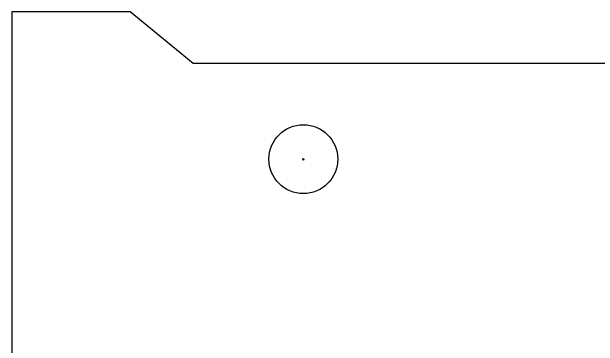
# Model space of a CAD drawing. Extents: x -120528 to -38681, y -40362 to 40632.
# Drawn here: x -65311 to -64458, y -37165 to -36679 of the extents above; entities that cross this region are included whole.
import ezdxf

# ---------------------------------------------------------------- set-up
doc = ezdxf.new("R2010")
doc.units = 0
doc.header["$PDMODE"] = 35
doc.layers.get('0').update_dxf_attribs({"linetype": 'CONTINUOUS'})

msp = doc.modelspace()

# ---------------------------------------------------------------- linework, layer by layer
at = {"color": 40, "linetype": 'Continuous'}
for p, q in [((-65138.97, -36678.87), (-65310.97, -36678.87)), ((-65310.97, -36678.87), (-65310.97, -37193.87)), ((-65046.97, -36753.87), (-65138.97, -36678.87)), ((-64242.97, -36753.87), (-65046.97, -36753.87))]:
    msp.add_line(p, q, dxfattribs=at)
msp.add_circle((-64886.97, -36892.87), 50, dxfattribs=at)
at = {"color": 20, "linetype": 'Continuous'}
msp.add_point((-64886.97, -36892.87), dxfattribs=at)

doc.saveas('drawing.dxf')
